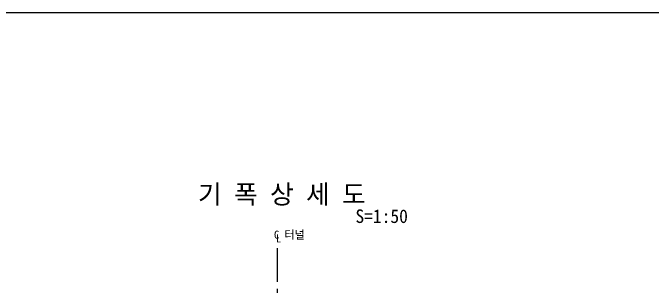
# Model space of a CAD drawing. Header units: millimetres. Extents: x -38550 to 41050, y 2900 to 31257.
# Drawn here: x 8962 to 20779, y 23646 to 28700 of the extents above; entities that cross this region are included whole.
import ezdxf
from ezdxf.enums import TextEntityAlignment as Align

# ---------------------------------------------------------------- set-up
doc = ezdxf.new("R2010")
doc.units = ezdxf.units.MM
doc.header["$LTSCALE"] = 500
doc.linetypes.add('A-CENTR01', pattern=[2, 1.25, -0.25, 0.25, -0.25])
for name, color, linetype in [('CS-CNTL', 1, 'A-CENTR01'), ('CS-TEX1', 6, 'Continuous'), ('CS-TEXT', 3, 'Continuous'), ('CX-PAPR', 2, 'Continuous')]:
    doc.layers.add(name, color=color, linetype=linetype)
doc.styles.add('굴림체', font='')
doc.styles.get('굴림체').set_extended_font_data('GulimChe')

msp = doc.modelspace()

# ---------------------------------------------------------------- linework, layer by layer
at = {"layer": 'CS-CNTL'}
msp.add_line((13849.5, 24350.2), (13849.5, 14069.2), dxfattribs=at)
at = {"layer": 'CX-PAPR'}
msp.add_lwpolyline([(1250, 2900), (41050, 2900), (41050, 28700), (1250, 28700)], close=True, dxfattribs=at)

# ---------------------------------------------------------------- texts
at = {"layer": 'CS-TEX1', "style": '굴림체'}
msp.add_text('기 폭 상 세 도', height=350, dxfattribs=at).set_placement((13935.1, 25349.6), align=Align.MIDDLE)
at = {"layer": 'CS-TEXT', "style": '굴림체'}
for s, height, p in [('S=1:50', 250, (15294.6, 24814.8)), ('C 터널', 150, (13788.2, 24522.8)), ('L', 150, (13825.6, 24455.3))]:
    msp.add_text(s, height=height, dxfattribs=at).set_placement(p)

doc.saveas('drawing.dxf')
